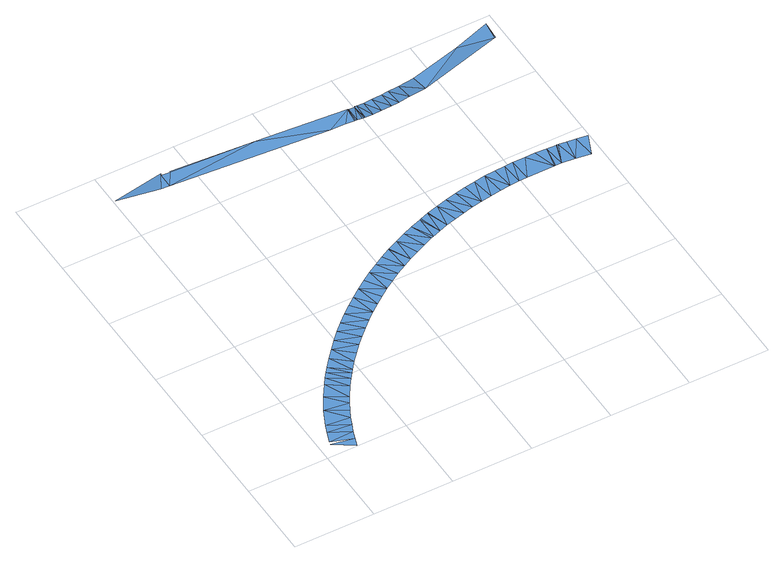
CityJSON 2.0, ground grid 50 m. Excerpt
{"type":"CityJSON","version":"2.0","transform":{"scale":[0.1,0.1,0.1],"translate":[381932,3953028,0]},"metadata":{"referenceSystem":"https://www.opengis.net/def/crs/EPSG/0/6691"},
"CityObjects":{
"waterbody1":{"type":"WaterBody","attributes":{"name":"神田川","class":"1030"},"geometry":[{"type":"MultiSurface","lod":"1","boundaries":[[[0,1,2]],[[3,4,5]],[[1,3,5]],[[6,7,4]],[[3,6,4]],[[8,9,7]],[[6,8,7]],[[8,10,9]],[[11,12,9]],[[10,11,9]],[[11,13,12]],[[13,14,12]],[[13,15,14]],[[16,14,15]],[[17,16,18]],[[16,15,18]],[[19,20,17]],[[18,19,17]],[[21,22,20]],[[19,21,20]],[[21,23,22]],[[24,22,23]],[[24,23,25]],[[26,24,27]],[[24,25,27]],[[28,26,29]],[[26,27,29]],[[30,28,31]],[[28,29,31]],[[30,31,32]],[[33,30,32]],[[33,32,34]],[[35,33,34]],[[36,35,34]],[[36,34,37]],[[38,36,37]],[[38,37,39]],[[38,39,40]],[[41,38,40]],[[42,41,40]],[[42,40,43]],[[42,43,44]],[[45,42,44]],[[45,44,46]],[[47,45,46]],[[48,47,46]],[[48,46,49]],[[50,48,49]],[[51,50,49]],[[51,49,52]],[[51,52,53]],[[54,51,53]],[[54,53,55]],[[56,54,55]],[[56,55,57]],[[58,56,57]],[[58,57,59]],[[60,58,59]],[[61,60,59]],[[61,59,62]],[[63,61,62]],[[64,63,62]],[[64,62,65]],[[64,65,66]],[[67,64,66]],[[67,66,68]],[[69,67,68]],[[69,68,70]],[[71,69,70]],[[72,71,70]],[[72,70,73]],[[74,72,73]],[[74,73,75]],[[74,75,76]],[[77,74,76]],[[78,77,76]],[[78,76,79]],[[80,78,79]],[[80,79,81]],[[82,80,81]],[[82,81,83]],[[84,82,83]],[[85,84,83]],[[85,83,86]],[[86,87,85]],[[88,85,87]],[[89,88,87]],[[90,89,87]],[[90,87,91]],[[92,90,91]],[[93,92,91]],[[93,91,94]],[[95,93,94]]]}]},
"waterbody2":{"type":"WaterBody","attributes":{"name":"妙正寺川","class":"1030"},"geometry":[{"type":"MultiSurface","lod":"1","boundaries":[[[96,97,98]],[[97,99,100]],[[97,100,98]],[[101,100,99]],[[100,102,98]],[[99,103,101]],[[103,104,101]],[[99,105,103]],[[105,106,103]],[[105,107,108]],[[105,108,106]],[[107,109,108]],[[109,110,111]],[[110,112,113]],[[109,111,108]],[[110,113,111]],[[112,114,113]],[[112,115,114]],[[114,115,116]],[[116,117,114]],[[117,118,114]],[[119,120,114]],[[114,118,119]],[[117,121,118]],[[121,122,118]],[[122,121,123]],[[123,124,122]],[[123,125,124]],[[125,126,124]],[[125,127,126]],[[127,128,126]],[[127,129,128]],[[129,130,128]],[[129,131,130]],[[131,132,130]],[[131,133,132]],[[131,134,133]],[[134,135,133]],[[134,136,135]]]}]}
},
"vertices":[
[188,2,2],[206,54,2],[68,83,2],[225,106,2],[99,171,2],[74,102,2],[247,157,2],[119,223,2],[269,207,2],[168,327,2],[293,256,2],[319,305,2],[223,419,2],[343,346,2],[274,498,2],[390,419,2],[304,540,2],[331,575,2],[423,466,2],[450,501,2],[355,606,2],[465,520,2],[399,661,2],[506,571,2],[445,714,2],[549,620,2],[493,765,2],[594,669,2],[542,815,2],[640,715,2],[593,864,2],[688,761,2],[737,805,2],[645,911,2],[787,847,2],[699,956,2],[754,999,2],[839,888,2],[810,1041,2],[891,927,2],[946,964,2],[868,1081,2],[927,1119,2],[1001,1000,2],[1057,1034,2],[987,1155,2],[1115,1066,2],[1048,1189,2],[1105,1219,2],[1173,1096,2],[1110,1221,2],[1174,1252,2],[1232,1124,2],[1292,1151,2],[1238,1280,2],[1353,1176,2],[1303,1306,2],[1368,1181,2],[1369,1330,2],[1421,1200,2],[1377,1333,2],[1430,1351,2],[1477,1219,2],[1435,1353,2],[1502,1373,2],[1540,1238,2],[1604,1255,2],[1570,1391,2],[1668,1270,2],[1639,1406,2],[1733,1282,2],[1708,1420,2],[1777,1432,2],[1798,1293,2],[1846,1441,2],[1863,1302,2],[1928,1309,2],[1916,1448,2],[1979,1452,2],[1988,1313,2],[2031,1454,2],[2040,1315,2],[2109,1455,2],[2215,1316,2],[2174,1455,2],[2243,1452,2],[2222,1316,2],[2259,1314,2],[2302,1449,2],[2305,1449,2],[2313,1448,2],[2342,1307,2],[2365,1443,2],[2422,1437,2],[2437,1294,2],[2492,1427,2],
[2,2283,21],[274,2256,0],[331,2355,0],[327,2251,0],[329,2346,0],[383,2341,0],[334,2353,0],[894,2297,17],[387,2348,0],[1288,2154,30],[1446,2239,35],[1382,2148,33],[1445,2235,35],[1434,2141,35],[1440,2140,35],[1449,2235,35],[1449,2139,35],[1451,2235,35],[1487,2233,33],[1481,2138,33],[1491,2137,33],[1499,2137,32],[1504,2238,32],[1496,2238,32],[1491,2239,33],[1550,2138,29],[1547,2239,28],[1608,2145,26],[1603,2245,26],[1673,2149,23],[1668,2250,23],[1723,2155,20],[1713,2255,22],[1800,2169,15],[1786,2268,14],[1914,2191,0],[1896,2290,0],[2218,2373,0],[2430,2327,9],[2438,2432,24],[2437,2329,10]
]}
